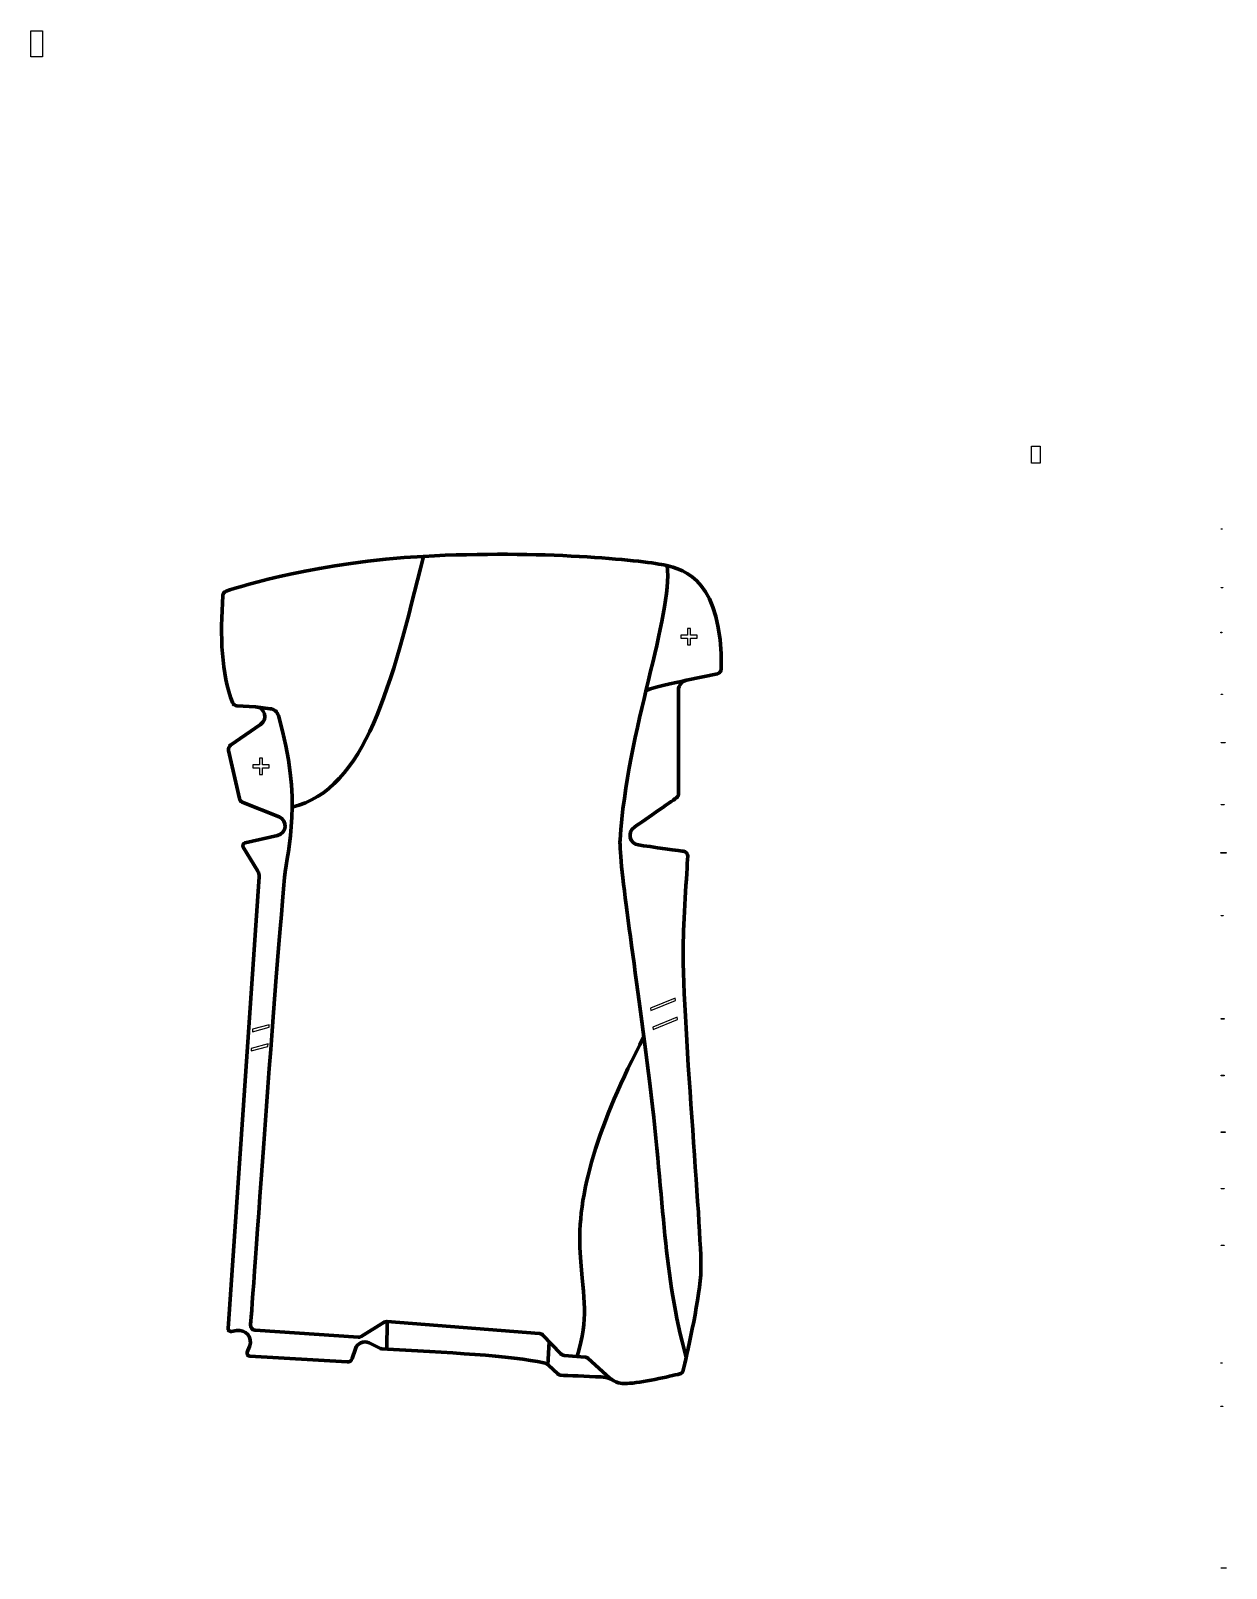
# Model space of a CAD drawing. Header units: millimetres. Extents: x -845 to 377, y -99 to 1471.
import ezdxf

# ---------------------------------------------------------------- set-up
doc = ezdxf.new("R2010")
doc.units = ezdxf.units.MM
doc.header["$MEASUREMENT"] = 0
doc.header["$XCLIPFRAME"] = 0
doc.layers.add('layer 1', color=7, linetype='Continuous', plot=False)
doc.layers.add('layer 2', color=7, linetype='Continuous')
doc.layers.add('layer 3', color=7, linetype='Continuous')
picture_1 = doc.add_image_def('image1.png', size_in_pixel=(45983, 89630))
picture_2 = doc.add_image_def('image2.png', size_in_pixel=(16160, 2324))
picture_3 = doc.add_image_def('image3.png', size_in_pixel=(15853, 2324))
picture_4 = doc.add_image_def('image4.png', size_in_pixel=(21947, 2324))
picture_5 = doc.add_image_def('image5.png', size_in_pixel=(16400, 2354))
picture_6 = doc.add_image_def('image6.png', size_in_pixel=(16659, 2354))
picture_7 = doc.add_image_def('image7.png', size_in_pixel=(11915, 1719))
picture_8 = doc.add_image_def('image8.png', size_in_pixel=(27768, 2395))
picture_9 = doc.add_image_def('image9.png', size_in_pixel=(16157, 1851))
picture_10 = doc.add_image_def('image10.png', size_in_pixel=(21444, 2382))
picture_11 = doc.add_image_def('image11.png', size_in_pixel=(7948, 1879))
picture_12 = doc.add_image_def('image12.png', size_in_pixel=(5230, 2367))
picture_13 = doc.add_image_def('image13.png', size_in_pixel=(9087, 1374))
picture_14 = doc.add_image_def('image14.png', size_in_pixel=(6372, 1851))
picture_15 = doc.add_image_def('image15.png', size_in_pixel=(5551, 1374))
picture_16 = doc.add_image_def('image16.png', size_in_pixel=(10464, 1889))
picture_17 = doc.add_image_def('image17.png', size_in_pixel=(26991, 2311))
picture_18 = doc.add_image_def('image18.png', size_in_pixel=(62831, 137425))

msp = doc.modelspace()

# ---------------------------------------------------------------- linework, layer by layer
at = {"layer": 'layer 2', "color": 12, "lineweight": 200}
msp.add_open_spline([(-521.1, 111.4), (-521.1, 111.4), (-620.7, 117.3), (-620.7, 117.3), (-622.7, 117.4), (-624, 119.5), (-623.3, 121.4), (-623.3, 121.4), (-621, 127.2), (-621, 127.2), (-617.4, 136), (-625.1, 145.3), (-634.4, 143.4), (-634.4, 143.4), (-639.4, 142.4), (-639.4, 142.4), (-641.3, 142), (-643.1, 143.6), (-643, 145.6), (-643, 145.6), (-611.1, 606.9), (-611.1, 606.9), (-611, 608.9), (-611.5, 611), (-612.5, 612.7), (-612.5, 612.7), (-627.4, 637.2), (-627.4, 637.2), (-628.5, 639), (-627.5, 641.2), (-625.5, 641.7), (-625.5, 641.7), (-592.5, 649), (-592.5, 649), (-582.9, 651.2), (-581.8, 664.4), (-590.9, 668.1), (-590.9, 668.1), (-628.4, 683.1), (-628.4, 683.1), (-629.9, 683.7), (-631, 685), (-631.4, 686.7), (-631.4, 686.7), (-642.5, 736), (-642.5, 736), (-642.9, 738), (-642.1, 740.1), (-640.5, 741.3), (-640.5, 741.3), (-609.7, 762.4), (-609.7, 762.4), (-601.9, 767.8), (-605.3, 780.1), (-614.9, 780.6), (-614.9, 780.6), (-634, 781.6), (-634, 781.6), (-636, 781.7), (-637.7, 783), (-638.4, 784.8), (-649.9, 814.3), (-651.2, 852.4), (-648.2, 894.3), (-648, 896.4), (-646.7, 898.1), (-644.8, 898.7), (-628.4, 904.1), (-549.9, 928.4), (-443.3, 934.2), (-323, 940.8), (-220.9, 930.2), (-197.7, 925.4), (-174.8, 920.7), (-138, 908.3), (-139, 819.1), (-139, 816.8), (-140.7, 814.7), (-143, 814.3), (-143, 814.3), (-174.7, 807.6), (-174.7, 807.6), (-179.4, 806.6), (-182.7, 802.5), (-182.7, 797.8), (-182.7, 797.8), (-182.7, 691.5), (-182.7, 691.5), (-182.7, 689.9), (-183.5, 688.3), (-184.9, 687.4), (-184.9, 687.4), (-217, 664.9), (-227.8, 657.6), (-235.3, 652.4), (-232.7, 640.7), (-223.7, 639.4), (-212.2, 637.7), (-177.6, 633), (-177.6, 633), (-175, 632.6), (-173.2, 630.4), (-173.3, 627.8), (-174.1, 612.3), (-177.7, 559.6), (-177.9, 535.9), (-178.5, 451.1), (-157.4, 232.4), (-160, 200.2), (-162.3, 170), (-174.7, 116.1), (-177.8, 102.9), (-178.2, 101), (-179.6, 99.6), (-181.5, 99.2), (-191.1, 96.8), (-221.5, 89.8), (-235.2, 89.4), (-251.7, 88.8), (-245.7, 95.2), (-262.2, 96), (-276.1, 96.7), (-296.4, 97.5), (-302.9, 97.8), (-304.1, 97.8), (-305.3, 98.3), (-306.1, 99.1), (-306.1, 99.1), (-315.6, 108), (-315.6, 108), (-316.9, 109.2), (-318.5, 110), (-320.2, 110.4), (-352.3, 117.8), (-420.7, 121.1), (-486.1, 124.8), (-486.8, 124.9), (-487.4, 125.1), (-488, 125.4), (-488, 125.4), (-498.9, 130.8), (-498.9, 130.8), (-504.4, 133.5), (-511.1, 130.7), (-512.9, 124.8), (-512.9, 124.8), (-516.1, 114.9), (-516.1, 114.9), (-516.7, 112.7), (-518.8, 111.3), (-521.1, 111.4)], degree=3, knots=[0, 0, 0, 0, 0.02, 0.02, 0.02, 0.04, 0.04, 0.04, 0.06, 0.06, 0.06, 0.08, 0.08, 0.08, 0.1, 0.1, 0.1, 0.12, 0.12, 0.12, 0.14, 0.14, 0.14, 0.16, 0.16, 0.16, 0.18, 0.18, 0.18, 0.2, 0.2, 0.2, 0.22, 0.22, 0.22, 0.24, 0.24, 0.24, 0.26, 0.26, 0.26, 0.28, 0.28, 0.28, 0.3, 0.3, 0.3, 0.32, 0.32, 0.32, 0.34, 0.34, 0.34, 0.36, 0.36, 0.36, 0.38, 0.38, 0.38, 0.4, 0.4, 0.4, 0.42, 0.42, 0.42, 0.44, 0.44, 0.44, 0.46, 0.46, 0.46, 0.48, 0.48, 0.48, 0.5, 0.5, 0.5, 0.52, 0.52, 0.52, 0.54, 0.54, 0.54, 0.56, 0.56, 0.56, 0.58, 0.58, 0.58, 0.6, 0.6, 0.6, 0.62, 0.62, 0.62, 0.64, 0.64, 0.64, 0.66, 0.66, 0.66, 0.68, 0.68, 0.68, 0.7, 0.7, 0.7, 0.72, 0.72, 0.72, 0.74, 0.74, 0.74, 0.76, 0.76, 0.76, 0.78, 0.78, 0.78, 0.8, 0.8, 0.8, 0.82, 0.82, 0.82, 0.84, 0.84, 0.84, 0.86, 0.86, 0.86, 0.88, 0.88, 0.88, 0.9, 0.9, 0.9, 0.92, 0.92, 0.92, 0.94, 0.94, 0.94, 0.96, 0.96, 0.96, 0.98, 0.98, 0.98, 1, 1, 1, 1], dxfattribs=at)
at = {"layer": 'layer 3', "color": 142, "lineweight": 200}
for points in [[(-443.3, 934.2), (-476, 802.3), (-502.1, 696.6), (-577.5, 677.9)], [(-174.7, 807.6), (-174.7, 807.6), (-206.2, 801.1), (-215.9, 797.2)], [(-480.8, 124.5), (-480.8, 124.5), (-480.3, 152.6), (-480.3, 152.6)], [(-314.9, 131.9), (-314.9, 131.9), (-316.2, 108.5), (-316.2, 108.5)]]:
    msp.add_open_spline(points, degree=3, dxfattribs=at)
for points, knots in [([(-174.8, 116), (-198.8, 203.8), (-196.4, 267.4), (-212, 395.6), (-225.9, 510), (-244, 620.8), (-242.4, 644.7), (-235.3, 757.2), (-188.2, 873.5), (-194.3, 924.7)], [0, 0, 0, 0, 0.333333, 0.333333, 0.333333, 0.666667, 0.666667, 0.666667, 1, 1, 1, 1]), ([(-252.6, 94.3), (-252.6, 94.3), (-275.2, 115.1), (-275.2, 115.1), (-276, 115.9), (-277.1, 116.4), (-278.2, 116.4), (-278.2, 116.4), (-299.7, 118), (-299.7, 118), (-300.9, 118.1), (-302.1, 118.7), (-302.9, 119.6), (-302.9, 119.6), (-321.8, 139), (-321.8, 139), (-322.6, 139.9), (-323.8, 140.4), (-325, 140.5), (-325, 140.5), (-480.3, 152.6), (-480.3, 152.6), (-481.3, 152.7), (-482.4, 152.4), (-483.3, 151.9), (-483.3, 151.9), (-506.8, 137.4), (-506.8, 137.4), (-507.7, 136.8), (-508.7, 136.5), (-509.8, 136.6), (-509.8, 136.6), (-615.3, 143.7), (-615.3, 143.7), (-618.1, 143.9), (-620.2, 146.3), (-620, 149.1), (-619.6, 148.8), (-595.9, 491.8), (-585.2, 606.1), (-582.2, 637.1), (-566.2, 684.1), (-591.5, 771.5), (-592.6, 775.3), (-595.9, 778.1), (-599.8, 778.6), (-599.8, 778.6), (-614.9, 780.6), (-614.9, 780.6)], [0, 0, 0, 0, 0.0625, 0.0625, 0.0625, 0.125, 0.125, 0.125, 0.1875, 0.1875, 0.1875, 0.25, 0.25, 0.25, 0.3125, 0.3125, 0.3125, 0.375, 0.375, 0.375, 0.4375, 0.4375, 0.4375, 0.5, 0.5, 0.5, 0.5625, 0.5625, 0.5625, 0.625, 0.625, 0.625, 0.6875, 0.6875, 0.6875, 0.75, 0.75, 0.75, 0.8125, 0.8125, 0.8125, 0.875, 0.875, 0.875, 0.9375, 0.9375, 0.9375, 1, 1, 1, 1]), ([(-218, 443.6), (-264.5, 354.9), (-287.3, 282), (-283.1, 222.9), (-279.4, 170.8), (-274.3, 158.7), (-286.2, 117)], [0, 0, 0, 0, 0.5, 0.5, 0.5, 1, 1, 1, 1])]:
    msp.add_open_spline(points, degree=3, knots=knots, dxfattribs=at)
at = {"layer": 'layer 3', "color": 142}
for points, knots in [([(-173.4, 843.8), (-173.4, 843.8), (-173.4, 850.7), (-173.4, 850.7), (-173.4, 850.7), (-180.2, 850.7), (-180.2, 850.7), (-180.2, 850.7), (-180.2, 853.6), (-180.2, 853.6), (-180.2, 853.6), (-173.4, 853.6), (-173.4, 853.6), (-173.4, 853.6), (-173.4, 860.5), (-173.4, 860.5), (-173.4, 860.5), (-170.4, 860.5), (-170.4, 860.5), (-170.4, 860.5), (-170.4, 853.6), (-170.4, 853.6), (-170.4, 853.6), (-163.6, 853.6), (-163.6, 853.6), (-163.6, 853.6), (-163.6, 850.7), (-163.6, 850.7), (-163.6, 850.7), (-170.4, 850.7), (-170.4, 850.7), (-170.4, 850.7), (-170.4, 843.8), (-170.4, 843.8), (-170.4, 843.8), (-173.4, 843.8), (-173.4, 843.8)], [0, 0, 0, 0, 0.083333, 0.083333, 0.083333, 0.166667, 0.166667, 0.166667, 0.25, 0.25, 0.25, 0.333333, 0.333333, 0.333333, 0.416667, 0.416667, 0.416667, 0.5, 0.5, 0.5, 0.583333, 0.583333, 0.583333, 0.666667, 0.666667, 0.666667, 0.75, 0.75, 0.75, 0.833333, 0.833333, 0.833333, 0.916667, 0.916667, 0.916667, 1, 1, 1, 1]), ([(-610.8, 711.4), (-610.8, 711.4), (-610.8, 718.3), (-610.8, 718.3), (-610.8, 718.3), (-617.6, 718.3), (-617.6, 718.3), (-617.6, 718.3), (-617.6, 721.2), (-617.6, 721.2), (-617.6, 721.2), (-610.8, 721.2), (-610.8, 721.2), (-610.8, 721.2), (-610.8, 728.1), (-610.8, 728.1), (-610.8, 728.1), (-607.8, 728.1), (-607.8, 728.1), (-607.8, 728.1), (-607.8, 721.2), (-607.8, 721.2), (-607.8, 721.2), (-600.9, 721.2), (-600.9, 721.2), (-600.9, 721.2), (-600.9, 718.3), (-600.9, 718.3), (-600.9, 718.3), (-607.8, 718.3), (-607.8, 718.3), (-607.8, 718.3), (-607.8, 711.4), (-607.8, 711.4), (-607.8, 711.4), (-610.8, 711.4), (-610.8, 711.4)], [0, 0, 0, 0, 0.083333, 0.083333, 0.083333, 0.166667, 0.166667, 0.166667, 0.25, 0.25, 0.25, 0.333333, 0.333333, 0.333333, 0.416667, 0.416667, 0.416667, 0.5, 0.5, 0.5, 0.583333, 0.583333, 0.583333, 0.666667, 0.666667, 0.666667, 0.75, 0.75, 0.75, 0.833333, 0.833333, 0.833333, 0.916667, 0.916667, 0.916667, 1, 1, 1, 1]), ([(-211.2, 472.8), (-211.2, 472.8), (-186.1, 483), (-186.1, 483), (-186.1, 483), (-185.8, 480.5), (-185.8, 480.5), (-185.8, 480.5), (-210.9, 470.3), (-210.9, 470.3), (-210.9, 470.3), (-211.2, 472.8), (-211.2, 472.8)], [0, 0, 0, 0, 0.25, 0.25, 0.25, 0.5, 0.5, 0.5, 0.75, 0.75, 0.75, 1, 1, 1, 1]), ([(-617.9, 451.1), (-617.9, 451.1), (-600.8, 455.7), (-600.8, 455.7), (-600.8, 455.7), (-600.9, 453.2), (-600.9, 453.2), (-600.9, 453.2), (-618.1, 448.6), (-618.1, 448.6), (-618.1, 448.6), (-617.9, 451.1), (-617.9, 451.1)], [0, 0, 0, 0, 0.25, 0.25, 0.25, 0.5, 0.5, 0.5, 0.75, 0.75, 0.75, 1, 1, 1, 1]), ([(-209, 453.3), (-209, 453.3), (-183.9, 463.5), (-183.9, 463.5), (-183.9, 463.5), (-183.6, 461), (-183.6, 461), (-183.6, 461), (-208.7, 450.8), (-208.7, 450.8), (-208.7, 450.8), (-209, 453.3), (-209, 453.3)], [0, 0, 0, 0, 0.25, 0.25, 0.25, 0.5, 0.5, 0.5, 0.75, 0.75, 0.75, 1, 1, 1, 1]), ([(-619.2, 431.6), (-619.2, 431.6), (-602.1, 436.2), (-602.1, 436.2), (-602.1, 436.2), (-602.2, 433.7), (-602.2, 433.7), (-602.2, 433.7), (-619.4, 429.1), (-619.4, 429.1), (-619.4, 429.1), (-619.2, 431.6), (-619.2, 431.6)], [0, 0, 0, 0, 0.25, 0.25, 0.25, 0.5, 0.5, 0.5, 0.75, 0.75, 0.75, 1, 1, 1, 1])]:
    msp.add_open_spline(points, degree=3, knots=knots, dxfattribs=at)

# ---------------------------------------------------------------- pictures from other files: only their frames are drawn
at = {"layer": 'layer 1'}
image = msp.add_image(picture_18, insert=(-833, -443.8), size_in_units=(872.7, 1908.7), dxfattribs=at)
image.set_boundary_path([(-833, -444), (40, 1465)])
image = msp.add_image(picture_1, insert=(175.6, -200.9), size_in_units=(638.7, 1244.9), dxfattribs=at)
image.set_boundary_path([(176, -201), (814, 1044)])
image = msp.add_image(picture_14, insert=(366.6, 949.8), size_in_units=(88.5, 25.7), dxfattribs=at)
image.set_boundary_path([(367, 950), (455, 976)])
image = msp.add_image(picture_13, insert=(366.6, 895.8), size_in_units=(126.2, 19.1), dxfattribs=at)
image.set_boundary_path([(367, 896), (493, 915)])
image = msp.add_image(picture_12, insert=(366.5, 835.3), size_in_units=(72.6, 32.9), dxfattribs=at)
image.set_boundary_path([(367, 835), (439, 868)])
image = msp.add_image(picture_11, insert=(366.6, 778.3), size_in_units=(110.4, 26.1), dxfattribs=at)
image.set_boundary_path([(367, 778), (477, 804)])
image = msp.add_image(picture_10, insert=(366.6, 721), size_in_units=(297.8, 33.1), dxfattribs=at)
image.set_boundary_path([(367, 721), (664, 754)])
image = msp.add_image(picture_9, insert=(366.6, 664.3), size_in_units=(224.4, 25.7), dxfattribs=at)
image.set_boundary_path([(367, 664), (591, 690)])
image = msp.add_image(picture_8, insert=(366.5, 606.7), size_in_units=(385.7, 33.3), dxfattribs=at)
image.set_boundary_path([(367, 607), (752, 640)])
image = msp.add_image(picture_7, insert=(366.6, 551), size_in_units=(165.5, 23.9), dxfattribs=at)
image.set_boundary_path([(367, 551), (532, 575)])
image = msp.add_image(picture_2, insert=(366.6, 435.8), size_in_units=(224.4, 32.3), dxfattribs=at)
image.set_boundary_path([(367, 436), (591, 468)])
image = msp.add_image(picture_3, insert=(366.6, 377.1), size_in_units=(220.2, 32.3), dxfattribs=at)
image.set_boundary_path([(367, 377), (587, 410)])
image = msp.add_image(picture_4, insert=(366.6, 318.4), size_in_units=(304.8, 32.3), dxfattribs=at)
image.set_boundary_path([(367, 318), (671, 350)])
image = msp.add_image(picture_5, insert=(366.6, 259.5), size_in_units=(227.8, 32.7), dxfattribs=at)
image.set_boundary_path([(367, 260), (594, 292)])
image = msp.add_image(picture_6, insert=(366.6, 200.8), size_in_units=(231.4, 32.7), dxfattribs=at)
image.set_boundary_path([(367, 201), (598, 234)])
image = msp.add_image(picture_15, insert=(366.5, 92.6), size_in_units=(77.1, 19.1), dxfattribs=at)
image.set_boundary_path([(367, 93), (444, 112)])
image = msp.add_image(picture_16, insert=(366.5, 40.7), size_in_units=(145.3, 26.2), dxfattribs=at)
image.set_boundary_path([(367, 41), (512, 67)])
image = msp.add_image(picture_17, insert=(366.7, -132.9), size_in_units=(374.9, 32.1), dxfattribs=at)
image.set_boundary_path([(367, -133), (742, -101)])

doc.saveas('drawing.dxf')
